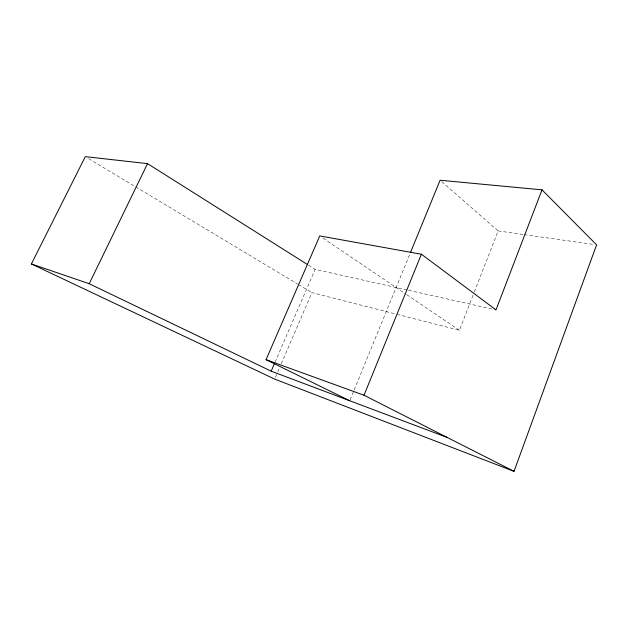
<?xml version="1.0" encoding="UTF-8"?>
<svg xmlns="http://www.w3.org/2000/svg" width="628" height="628" viewBox="0 0 628 628"><rect width="100%" height="100%" fill="white"/><g stroke="black" fill="none" stroke-linecap="round" stroke-linejoin="round"><path stroke-width="0.47" stroke-dasharray="3.14 2.35" d="M396.982 314.33L459.39 330.25L473.967 292.891M474.321 291.981L498.145 230.931L441.57 181.531M350.094 399.84L353.807 390.781M354.176 389.87L410.17 253.265M275.48 377.31L277.411 372.804M277.804 371.902L279.35 368.298M281.289 363.793L311.888 292.624L396.04 314.094M275.033 362.246L315.123 269.365L407.548 290.073M498.145 230.931L523.242 234.48M524.207 234.621L594.669 244.582M408.498 290.285L495.994 309.894M88.642 158.656L134.808 186.359M135.648 186.861L297.625 284.06M298.465 284.562L311.888 292.624M308.489 265.173L315.123 269.365M323.02 238.122L405.861 294.092M406.677 294.642L459.39 330.25"/><path stroke-width="0.94" d="M307.657 264.647L147.533 163.633L85.29 156.647L31.4 263.948L274.703 379.116L514.034 471.353L596.6 244.849L542.011 189.852L440.095 180.244L410.539 252.362M542.011 189.852L495.994 309.894L421.396 254.222L319.77 235.924L266.06 359.663L349.725 400.743M514.034 471.353L364.005 395.24L421.396 254.222M31.4 263.948L89.215 283.723L271.178 371.172L274.648 363.133M89.215 283.723L147.533 163.633M266.06 359.663L364.005 395.24M271.178 371.172L447.128 437.41"/></g></svg>
